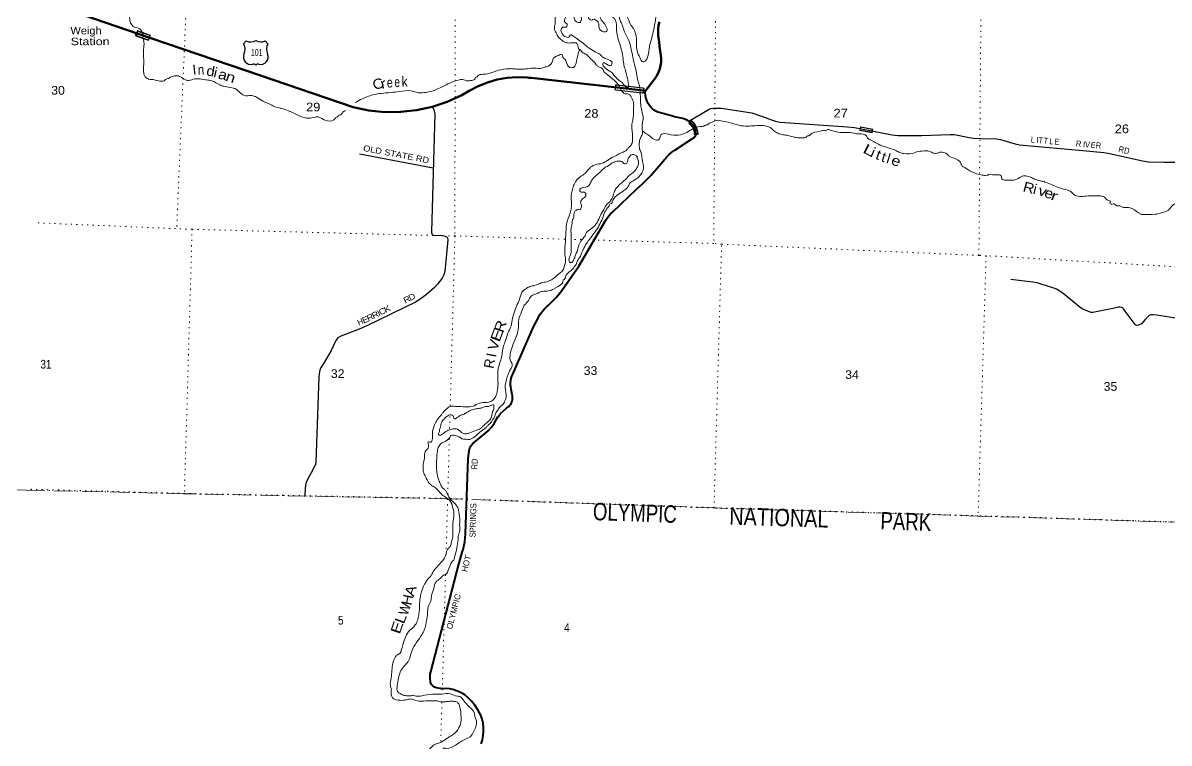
# Model space of a CAD drawing. Header units: feet. Extents: x -739708 to -488887, y 188754 to 379550.
# Drawn here: x -646882 to -623874, y 203505 to 217972 of the extents above; entities that cross this region are included whole.
import ezdxf
from ezdxf.enums import TextEntityAlignment as Align

# ---------------------------------------------------------------- set-up
doc = ezdxf.new("R2010")
doc.units = ezdxf.units.FT
doc.header["$LTSCALE"] = 73
doc.header["$PDMODE"] = 32
doc.header["$PDSIZE"] = 36.5
doc.linetypes.add('DOT_DASHED', pattern=[7.7, 5, -1.2, 0.3, -1.2])
doc.linetypes.add('DOTTED', pattern=[1.5, 0.3, -1.2])
for name, color, linetype, lineweight in [('16', 7, 'Continuous', 25), ('20', 7, 'Continuous', 70), ('26', 7, 'Continuous', 40), ('29', 7, 'Continuous', 25), ('31', 7, 'Continuous', 13), ('39', 7, 'Continuous', 13), ('44', 7, 'DOT_DASHED', 13), ('45', 7, 'Continuous', 25), ('57', 7, 'Continuous', 13), ('6', 7, 'DOTTED', 25), ('61', 7, 'Continuous', 13), ('7', 7, 'DOTTED', 13)]:
    doc.layers.add(name, color=color, linetype=linetype, lineweight=lineweight)
for name, color, linetype in [('27', 7, 'Continuous'), ('30', 7, 'Continuous'), ('41', 7, 'Continuous')]:
    doc.layers.add(name, color=color, linetype=linetype)

msp = doc.modelspace()

# ---------------------------------------------------------------- linework, layer by layer
at = {"layer": '16'}
for p, q in [((-642451.86, 217554.55), (-642400.55, 217613.31)), ((-642208.79, 217619.28), (-642209.07, 217619.08)), ((-642016.7, 217613.4), (-641965.31, 217554.55))]:
    msp.add_line(p, q, dxfattribs=at)
for centre, radius, start, end in [((-642644.84, 217443.92), 222.05, 332.97043, 29.75871), ((-642309.47, 217770.97), 182.07, 239.97227, 303.45418), ((-642107.69, 217770.47), 181.52, 236.33975, 300.08743), ((-642107.7, 217770.97), 182.07, 236.54582, 236.59441), ((-641772.34, 217443.92), 222.05, 150.24129, 207.02957), ((-642305.65, 217289.02), 151.42, 159.09177, 283.81923), ((-642111.53, 217289.02), 151.42, 256.18077, 20.90823)]:
    msp.add_arc(centre, radius, start, end, dxfattribs=at)
for centre, major_axis, start_param, end_param in [((-642250.31, 217090.2), (-19.56, 51.67), 4.95877769, 6.28318531), ((-642166.86, 217090.2), (19.56, 51.67), 0, 1.32637542)]:
    msp.add_ellipse(centre, major_axis=major_axis, ratio=0.929097, start_param=start_param, end_param=end_param, dxfattribs=at)
at = {"layer": '20', "lineweight": 13}
msp.add_line((-634419.77, 216609.01), (-634419.66, 216610.15), dxfattribs=at)
at = {"layer": '20'}
for points in [[(-634387.32, 216607.41), (-634417.46, 216610.84), (-636682.8, 216868.97), (-636724.06, 216870.85), (-636756.62, 216874.01), (-636959.2, 216881.27), (-637161.42, 216867.31), (-637361.08, 216832.29), (-637555.98, 216776.6), (-637744, 216700.84), (-637923.06, 216605.83), (-638073.06, 216517.38), (-638365.26, 216385.92), (-638669.6, 216285.73), (-638982.74, 216217.89), (-639301.26, 216183.16), (-639621.67, 216181.91), (-639940.45, 216214.16), (-640254.12, 216279.56), (-640255.22, 216279.85), (-642407.83, 217012.99), (-644332.85, 217673.53), (-645895.86, 218209.85), (-646528.14, 218427.85)], [(-634387.32, 216607.41), (-634225.28, 216812.6), (-634187.68, 216861.54), (-634151.41, 216919.93), (-634121.44, 216981.79), (-634098.11, 217046.45), (-634081.66, 217113.19), (-634072.28, 217181.28), (-634070.06, 217249.99), (-634075.04, 217318.54), (-634093.6, 217452.25), (-634115.42, 217637.71), (-634128.23, 217708.63), (-634133.55, 217780.49), (-634131.33, 217852.52), (-634121.59, 217923.92), (-634104.44, 217993.91)]]:
    msp.add_lwpolyline(points, dxfattribs=at)
at = {"layer": '26'}
for points in [[(-633489.96, 215980.3), (-633524.93, 216004.11), (-633562.21, 216024.14), (-633601.37, 216040.15), (-633637.01, 216050.78), (-633800.19, 216086.66), (-633865.67, 216103.73), (-634109.53, 216170.17), (-634134.49, 216176.97), (-634159.53, 216189.54), (-634174.32, 216196.96), (-634211.81, 216220.98), (-634246.59, 216248.78), (-634278.27, 216280.08), (-634306.5, 216314.51), (-634330.98, 216351.7), (-634351.43, 216391.25), (-634367.65, 216432.72), (-634379.43, 216475.65), (-634386.67, 216519.59), (-634389.27, 216564.04), (-634387.32, 216607.41)], [(-636061.15, 212598.09), (-635721.96, 213087.39), (-635172.76, 214020.23), (-635155.23, 214049.31), (-635121.84, 214095.47), (-635083.81, 214137.89), (-635041.55, 214176.1), (-634566.94, 214633.92), (-634435.15, 214746.3), (-634279.01, 214904.11), (-633957.41, 215279.67), (-633912.47, 215327.23), (-633856.57, 215375.78), (-633795.89, 215418.22), (-633438.53, 215648.16), (-633426.28, 215655.45), (-633414.86, 215663.97), (-633404.4, 215673.65), (-633395, 215684.36), (-633386.77, 215696), (-633370.8, 215716.84), (-633367.75, 215722.93), (-633364.7, 215731.06), (-633370.8, 215797.13), (-633378.92, 215825.59), (-633394.16, 215858.62), (-633426.15, 215915.02), (-633489.96, 215980.3)], [(-637681.54, 203488.65), (-637657.16, 203569.01), (-637641.31, 203651.47), (-637634.17, 203735.14), (-637635.81, 203819.1), (-637646.22, 203902.42), (-637665.28, 203984.2), (-637692.79, 204063.54), (-637714.25, 204111.73), (-637748.72, 204175.33), (-637807.88, 204264.75), (-637855.45, 204322.5), (-637876.1, 204347.56), (-637900.91, 204372.5), (-637934.37, 204406.14), (-638013.19, 204471.65), (-638046.43, 204493.58), (-638110.86, 204528.98), (-638178.63, 204557.46), (-638249.01, 204578.69), (-638321.23, 204592.45), (-638394.48, 204598.59), (-638442.98, 204597.56), (-638467.85, 204597.03), (-638492.98, 204598.44), (-638506.72, 204599.21), (-638545.02, 204605.42), (-638582.46, 204615.59), (-638618.63, 204629.63), (-638630.24, 204635.1), (-638630.96, 204635.52), (-638644.3, 204644.29), (-638656.65, 204654.41), (-638667.87, 204665.76), (-638677.84, 204678.23), (-638686.46, 204691.66), (-638688.57, 204695.86), (-638699.27, 204720.92), (-638703.61, 204745.86), (-638708.64, 204789.06), (-638709.2, 204838.39), (-638704.6, 204887.51), (-638694.89, 204935.88), (-638134.5, 207098.33), (-638055.77, 207360.28), (-638046.34, 207394.55), (-638014.19, 207549.72), (-637998.43, 207707.41), (-637942, 209224.09), (-637926.19, 209374.18), (-637925.09, 209380.28), (-637918, 209409.03), (-637907.94, 209436.89), (-637895.03, 209463.54), (-637879.4, 209488.7), (-637861.23, 209512.09), (-637840.71, 209533.45), (-637818.07, 209552.54), (-637590.17, 209736.89), (-637535.62, 209786.67), (-637475.66, 209852.93), (-637422.95, 209925.1), (-637345.79, 210057.15), (-637344.84, 210058.5), (-637294.08, 210123.17), (-637236.83, 210182.17), (-637173.73, 210234.86), (-637170.16, 210236.99), (-637148.91, 210251.44), (-637129.29, 210268.04), (-637111.51, 210286.6), (-637095.77, 210306.92), (-637082.23, 210328.77), (-637071.06, 210351.92), (-637062.37, 210376.11), (-637056.25, 210401.07), (-637052.77, 210426.54), (-637051.98, 210452.23), (-637053.88, 210477.86), (-637058.44, 210503.15), (-637093.4, 210692.15), (-637093.84, 210698.86), (-637094.09, 210744), (-637089.62, 210788.91), (-637080.49, 210833.1), (-637066.78, 210876.1), (-637048.65, 210917.43), (-636631.32, 211867.38), (-636533.74, 212055.45), (-636531.54, 212059.99), (-636498.17, 212120.08), (-636458.7, 212176.36), (-636413.57, 212228.2), (-636388.26, 212251.76), (-636363.12, 212275.16), (-636338.26, 212296.49), (-636312.55, 212318.55), (-636215.2, 212415.19), (-636190.16, 212440.05), (-636169.79, 212465), (-636061.15, 212598.09)]]:
    msp.add_lwpolyline(points, dxfattribs=at)
at = {"layer": '29'}
msp.add_line((-640128.6, 215341.06), (-638650.13, 215057.94), dxfattribs=at)
for points in [[(-638663.65, 216287.69), (-638634.92, 216226.22), (-638615.69, 216147), (-638680.77, 213774.7), (-638671.41, 213729.75), (-638660.18, 213714.77), (-638641.46, 213705.4), (-638463.66, 213701.66), (-638407.51, 213690.42), (-638381.31, 213675.44), (-638358.85, 213651.09), (-638354.01, 213616.54), (-638410.06, 212979.38), (-638431.84, 212913.19), (-638469.27, 212845.77), (-638557.73, 212721.27), (-638626.49, 212647.25), (-638784.09, 212517.46), (-638884.78, 212433.75), (-638999.14, 212359.39), (-639975.95, 211883.14), (-640129.57, 211816.88), (-640500, 211680.87), (-640559.55, 211646.91), (-640601.07, 211590.97), (-640695.2, 211388.45), (-640838.35, 211148.24), (-640911.76, 211032.87), (-640929.7, 210966.62), (-640940.65, 210862.81), (-640999.18, 209140.42), (-641010.96, 209107.59), (-641055.07, 209007.85), (-641169.26, 208798.85), (-641201.86, 208721.79), (-641216.3, 208623.97), (-641220.3, 208481.92)], [(-633515.93, 215999.27), (-633103.29, 216239.34), (-633062.97, 216255.25), (-633017.2, 216261.81), (-632889.92, 216261.81), (-632866.53, 216259.94), (-632816.35, 216252.24), (-632247.02, 216164.42), (-632207.37, 216154.81), (-631963.29, 216061.75), (-631872.69, 216031.45), (-631773.49, 215999.61), (-631721.09, 215984.63), (-631680.8, 215979.62), (-630327.64, 215885.04), (-630186.35, 215868.52), (-629429.64, 215723.31), (-629310.43, 215711.2), (-628840.33, 215710.54), (-628271.67, 215729.93), (-628181.99, 215727.84), (-627886.74, 215671.38), (-627800.02, 215655.01), (-627652.72, 215648.7), (-627339.97, 215643.8), (-627260.99, 215632.54), (-626965.74, 215543.04), (-626873.56, 215520.17), (-625529.7, 215400.04), (-625183.48, 215370.34), (-625097.67, 215357.71), (-624408.21, 215197.91), (-624296.32, 215179.31), (-623981.74, 215171.76), (-623048.95, 215177.24)], [(-624122.51, 212098.33), (-624199.99, 212110.68), (-624224.79, 212110.68), (-624240.52, 212107.46), (-624270.64, 212092.89), (-624301.06, 212069.48), (-624353.4, 212016.56), (-624426.93, 211929.95), (-624442.44, 211916.98), (-624467.17, 211903.73), (-624485.88, 211897.18), (-624520.04, 211895.3), (-624539.23, 211899.99), (-624553.73, 211910.29), (-624753.93, 212180.15), (-624785.82, 212226.8), (-624798.92, 212238.04), (-624826.99, 212256.77), (-624859.9, 212263.26), (-624892.5, 212260.51), (-624968.74, 212244.33), (-625402.06, 212157.5), (-625439.5, 212155.63), (-625460.49, 212160.21), (-625603.26, 212223.05), (-625656.3, 212257.89), (-625997.24, 212537.69), (-626046.6, 212571.37), (-626135.75, 212621.97), (-626184.41, 212642.57), (-626246.64, 212661.16), (-626420.24, 212719.36), (-626519.44, 212747.45), (-626608.79, 212763.58), (-627052.45, 212820.26)], [(-623172.02, 211946.89), (-624122.51, 212098.33)]]:
    msp.add_lwpolyline(points, dxfattribs=at)
at = {"layer": '31'}
for p, q in [((-630069.1, 215884.26), (-629823.44, 215837.9)), ((-629823.44, 215837.9), (-629837.34, 215764.2))]:
    msp.add_line(p, q, dxfattribs=at)
msp.add_lwpolyline([(-629837.34, 215764.2), (-630083.01, 215810.57), (-630069.1, 215884.26)], dxfattribs=at)
msp.add_lwpolyline([(-630073.65, 215816.95), (-630062.71, 215874.91), (-629832.78, 215831.51), (-629843.72, 215773.55)], close=True, dxfattribs=at)
at = {"layer": '39'}
msp.add_lwpolyline([(-634809.48, 216712.46), (-634764.84, 216672.13), (-634743.37, 216673.2), (-634728.34, 216678.57), (-634720.14, 216701.61)], dxfattribs=at)
for points in [[(-632510.79, 221723.83), (-632553.52, 221617.92), (-632602.24, 221425.43), (-632618.96, 221310.88), (-632623.09, 221218.21), (-632632.98, 221137.78), (-632633.68, 221018.82), (-632648.06, 220918.33), (-632678.66, 220814.15), (-632723.12, 220720.38), (-632739.65, 220702.6), (-632837.78, 220553.56), (-632868.59, 220528.04), (-632901.15, 220514.66), (-632923.31, 220515.15), (-632965.8, 220508.04), (-633002.8, 220476.61), (-633015.71, 220440.59), (-633030.14, 220426.81), (-633051.9, 220356.71), (-633058.63, 220237.91), (-633073.3, 219859.15), (-633070.56, 219713.9), (-633081.34, 219506.46), (-633086.2, 219470.27), (-633109.64, 219414.34), (-633217.84, 219265.53), (-633257.08, 219135.35), (-633261.75, 219107.22), (-633285.8, 219025.09), (-633367.26, 218899.87), (-633444.19, 218796.74), (-633540.57, 218724.3), (-633697.08, 218667.31), (-633778.3, 218640.89), (-633877.47, 218622.95), (-633908.2, 218601.46), (-633996.89, 218512.71), (-634046.3, 218467.44), (-634159.22, 218288.5), (-634178.44, 218240.53), (-634181.33, 218202.28), (-634181.93, 218176.08), (-634180.98, 218040.96), (-634201.68, 217928.51), (-634282.14, 217581.48), (-634306.18, 217499.35), (-634334.85, 217302.39), (-634368.78, 217228.54), (-634391.59, 217200.82), (-634448.17, 217194.03), (-634485.4, 217241.23), (-634500.65, 217279.89), (-634554.07, 217412.15), (-634563.08, 217547.44), (-634563.08, 217636.16), (-634582.67, 217749.52), (-634599.7, 217798.29), (-634601.53, 217806.4), (-634626.48, 217861.4), (-634690.95, 217951.56), (-634706.28, 217986.18), (-634815.69, 218315.28), (-634895.35, 218623.55), (-634916.55, 218666.37), (-634942.32, 218685.1), (-634961.6, 218635.12), (-634978.04, 218621.38), (-634987.25, 218571.16), (-634981.39, 218474.25), (-634971.37, 218383.29), (-634936.8, 218219.19), (-634931.03, 218206.96), (-634892.9, 218022.62), (-634873.76, 217977.84), (-634780.51, 217735.79), (-634703.55, 217574.78), (-634670.23, 217444.99), (-634604.86, 217128.98), (-634562.43, 216956.63), (-634537.48, 216812.92), (-634516.69, 216751.96), (-634490.62, 216562.82)], [(-646489.78, 219771.16), (-646428.81, 219700.59), (-646392.2, 219628.97), (-646291.38, 219458.8), (-646194.12, 219308.92), (-646129.63, 219222.48), (-646066.72, 219154.25), (-645943.83, 218979.49), (-645847.34, 218797.31), (-645814.42, 218739.93), (-645799.54, 218687.04), (-645773.35, 218601.54), (-645747.58, 218582.72), (-645707.61, 218567.59), (-645632.99, 218567.77), (-645560.74, 218553.86), (-645540.78, 218545.28), (-645459.11, 218502.85), (-645424.18, 218445.43), (-645386.56, 218416.22), (-645180.24, 218358.59), (-645130, 218351.28), (-645034.96, 218363.08), (-644972.82, 218347.4), (-644888.61, 218327.13), (-644853.1, 218293.93), (-644827.82, 218254.93), (-644798.55, 218213.79), (-644764.05, 218138.19), (-644743.17, 218083.13), (-644721.68, 217969.46), (-644694.37, 217930.41), (-644692.5, 217924.3), (-644546.88, 217858.07), (-644507.44, 217820.73), (-644469.52, 217655.29)], [(-635765.05, 218886.09), (-635768.25, 218883.03), (-635819.73, 218658.34), (-635851, 218612.68), (-635954.02, 218514.15), (-635989.33, 218468.57), (-636028.15, 218445.24), (-636094.13, 218380.18), (-636106.59, 218364.33), (-636174.53, 218212.6), (-636193.17, 218102.11), (-636200.55, 217955.08), (-636209.03, 217848.4), (-636167.04, 217744.63), (-636122.27, 217675.08), (-636066.92, 217627.47), (-636019.39, 217590.1), (-635953.36, 217568.47), (-635832.31, 217573.83), (-635766.11, 217560.24), (-635748.66, 217529.61), (-635731.05, 217464.24)], [(-635176.9, 218613.84), (-635196.86, 218622.42), (-635239.23, 218621.45), (-635254.06, 218591.51), (-635270.42, 218581.82), (-635302.38, 218509.88), (-635339.05, 218409.78), (-635349.65, 218302.98), (-635350, 218203.99), (-635311.41, 218130.3), (-635271.41, 218032.34), (-635230.39, 217976.78), (-635202.94, 217943.78), (-635157.03, 217839.6), (-635159.81, 217807.35), (-635168.07, 217799.47), (-635210.57, 217792.45), (-635272.52, 217816.21), (-635317.57, 217871.87), (-635319.72, 217950.71), (-635333.06, 217983.37), (-635400.28, 218039.58), (-635420.24, 218048.16), (-635465.06, 218029.06), (-635505.07, 218042.18), (-635526.47, 218075.03), (-635513.27, 218121.17), (-635518.31, 218163.72), (-635551.61, 218204.95), (-635593.83, 218210.04), (-635645.32, 218164.85), (-635651.45, 218160.97), (-635674.97, 218104.98), (-635677.04, 218018.17), (-635687.5, 218002.26), (-635692.06, 217980.15), (-635708.27, 217976.51), (-635754.34, 217989.77), (-635798, 218019.15), (-635811.68, 218037.67), (-635822.23, 218102.57), (-635853.36, 218149.81), (-635885.31, 218162.73), (-635913.63, 218159.39), (-635942.22, 218143.93), (-635971.21, 218112.33), (-636005.03, 218046.5), (-636014, 218008.34), (-636006.38, 217989.97), (-635959.07, 217944.35), (-635955.57, 217922.04), (-635972.6, 217884.08), (-636014.83, 217889.17), (-636047.22, 217883.91), (-636070, 217858.21), (-636083.02, 217820.16), (-636063.96, 217773.21), (-636025.06, 217713.66), (-635975.21, 217690.21), (-635924.97, 217682.9), (-635893.73, 217724.55), (-635867.39, 217729.96), (-635861.44, 217725.77), (-635807.8, 217692.12), (-635752.48, 217644.28), (-635633.44, 217562.53), (-635558.46, 217494.01), (-635512.77, 217464.59), (-635381.55, 217386.59), (-635327.77, 217358.99), (-635268.46, 217309.04), (-635226.97, 217273.66), (-635153.08, 217243.54), (-635121.07, 217232.65), (-635061.68, 217186.73), (-635055.82, 217178.5), (-635060.38, 217156.4), (-635062.73, 217142.31), (-635075.45, 217116.37), (-635111.73, 217117.27), (-635187.44, 217155.51), (-635233.4, 217172.81), (-635240.45, 217130.56), (-635221.07, 217097.75), (-635118.3, 217010.36), (-635044.84, 216962.07), (-635017.5, 216925.03), (-634885.47, 216796.5), (-634847.84, 216767.28), (-634809.06, 216711.82)], [(-634787.42, 217018.31), (-634817.26, 217120.06), (-634825.89, 217180.89), (-634846.42, 217334.93), (-634924.24, 217623.73), (-634965.73, 217828.8), (-634974.27, 217978.5), (-634987.31, 218023.27), (-635022.48, 218070.61), (-635066.04, 218104.01), (-635072, 218108.2), (-635089.41, 218138.94), (-635113.3, 218151.66), (-635134.75, 218182.49), (-635134.17, 218206.72), (-635103.08, 218242.31), (-635090.51, 218262.2), (-635083.35, 218308.49), (-635090.27, 218357.15), (-635105.62, 218389.85), (-635133.82, 218560.25), (-635172.87, 218613.75), (-635198.98, 218618.43)], [(-644469.52, 217655.29), (-644458.2, 217601.34), (-644451.29, 217552.68), (-644457, 217482.12), (-644459.97, 217272.09), (-644452.34, 217168.86), (-644462.21, 217092.34), (-644455.26, 216960.86), (-644436.44, 216903.82), (-644411.02, 216870.87), (-644365.24, 216845.5), (-644353.24, 216841.17), (-644296.87, 216837.75), (-644162.53, 216806.14), (-644102.17, 216800.61), (-644045.55, 216807.29), (-644020.7, 216834.96), (-643957.65, 216857.64), (-643928.91, 216879.15), (-643878.1, 216896.08), (-643841.53, 216907.29), (-643736.94, 216896.63), (-643621.64, 216827.1), (-643591.61, 216818.29), (-643559.36, 216817.49), (-643429.63, 216846.6), (-643220.33, 216829.29), (-643200.23, 216826.78), (-643089.73, 216809.9), (-642930.43, 216725.15), (-642850.4, 216698.93), (-642721.91, 216675.55), (-642597.83, 216636.11), (-642489.25, 216538.47), (-642449.43, 216517.29), (-642292.29, 216511.38), (-642192.2, 216480.62), (-642067.12, 216398.74), (-641899.43, 216327.92), (-641831.78, 216289.88), (-641715.62, 216256.7), (-641693.54, 216252.12), (-641549.46, 216206.13), (-641340.12, 216105.99), (-641234.13, 216069.03), (-641149.74, 216056.83), (-641016.11, 216079.79), (-640937.47, 216079.86), (-640820.02, 216016.34), (-640642.4, 216024.06), (-640628.05, 216033.81), (-640588.71, 216077.28), (-640570.42, 216082.89), (-640555.84, 216102.73), (-640508.92, 216125.81), (-640471.93, 216155.2), (-640469.76, 216161.2), (-640409.59, 216211.42)], [(-639688.11, 216555.98), (-639318.18, 216595.3), (-639096.08, 216607.98), (-638939.72, 216569.77), (-638830.81, 216571.1), (-638648.48, 216606.99), (-638542.58, 216650.83), (-638232.67, 216794.66), (-638104.76, 216831.9), (-638088.54, 216835.53), (-637976.22, 216810.52), (-637925.84, 216809.28), (-637852.96, 216821.61), (-637816.34, 216834.85), (-637803.87, 216850.7), (-637799.27, 216874.83), (-637770.81, 216884.23), (-637760.35, 216900.12), (-637642.47, 216939.63), (-637472.28, 216973.79), (-637338.12, 217018.95), (-637125.67, 217050.05), (-637053.02, 217052.28), (-636938.35, 217041.36), (-636645.47, 217062.38), (-636617.21, 217063.7), (-636461.95, 217063.89), (-636396.83, 217088.54), (-636352.31, 217095.52), (-636327.74, 217111.07), (-636297.09, 217128.49), (-636229.38, 217262.16), (-636190.32, 217293.52), (-636131.26, 217318.31), (-636056.4, 217328.58), (-636048.97, 217302.14), (-636000.17, 217234.26), (-635974.93, 217193.22), (-635950.47, 217119.89), (-635924.95, 217090.97), (-635901.05, 217078.26), (-635895.06, 217076.09), (-635854.8, 217073.08), (-635832.49, 217078.58), (-635801.68, 217102.06), (-635778.07, 217162.08), (-635744, 217322.85), (-635728.5, 217381.05), (-635696.98, 217433.68)], [(-635730.81, 217463.56), (-635724.07, 217451.15), (-635714.01, 217438.76), (-635701.51, 217433.86), (-635695.7, 217433.9), (-635689.84, 217428.13), (-635682.32, 217421.54), (-635674.77, 217411.63), (-635674.68, 217399.99), (-635664.63, 217389.26)], [(-635663.84, 217389.26), (-635657.28, 217382.39), (-635583.56, 217344.44), (-635479.08, 217241.29), (-635392.19, 217162.72), (-635368.84, 217125.9), (-635345.16, 217103.2), (-635249.61, 217050.65), (-635209.01, 216975.14), (-635169.36, 216946.02), (-635052.57, 216852.67), (-634973.54, 216782.35), (-634952.02, 216753.64), (-634925.02, 216727.44)], [(-634720.14, 216701.61), (-634748.76, 216863.82), (-634787.42, 217018.31)], [(-640207.8, 216374.65), (-640067.74, 216448.21), (-639823.7, 216535.09), (-639688.11, 216555.98)], [(-634925.02, 216727.44), (-634767.34, 216543.84), (-634727.08, 216540.92), (-634701.27, 216524.21), (-634664.18, 216470.95), (-634628.1, 216373.37), (-634621.38, 216314.74), (-634624.82, 216252.31), (-634640.26, 216016.74), (-634660.73, 215914.37), (-634658.03, 215855.84), (-634645.22, 215621.66), (-634654.75, 215557.35), (-634673.8, 215517.44), (-634748.16, 215438.46), (-634756.49, 215426.55), (-634811.8, 215387.46), (-634897.29, 215351.06), (-634978.97, 215304.49), (-635109.5, 215236.84), (-635226.07, 215162.83), (-635351.76, 215131.36), (-635437, 215105.05), (-635531.51, 215026.51), (-635589.57, 214955.22), (-635628.57, 214923.83), (-635679.68, 214892.71), (-635768.23, 214810), (-635805.87, 214750.35), (-635846.34, 214654.48), (-635866.9, 214548.08), (-635875.74, 214514), (-635877.34, 214443.46), (-635867.46, 214346.45), (-635875.48, 214259.93), (-635882.85, 214201.63), (-635952.04, 213995.49), (-635977.59, 213846.86), (-635984.78, 213707.9), (-636002.7, 213452.23), (-636001.79, 213315.1), (-635988.56, 213187.78), (-635993.14, 213163.69), (-636055.59, 212987.65), (-636123.36, 212932.71), (-636137.73, 212920.94), (-636193.27, 212871.77), (-636362.82, 212772.72), (-636476.26, 212747.04), (-636573.93, 212706.88), (-636632.71, 212692.07), (-636728.03, 212665.97), (-636773, 212638.74), (-636865.48, 212560.16), (-636893.41, 212484.17), (-637000.37, 212212.35), (-637052.66, 212040.11), (-637082.42, 211883.52), (-637127.02, 211783.69), (-637215.26, 211537.67), (-637223.86, 211513.67), (-637278.26, 211248.74), (-637335.08, 211054.43), (-637349.19, 210966.03), (-637345.49, 210685.69), (-637371.22, 210528.99), (-637399.01, 210459.05), (-637448.83, 210395.64), (-637491.77, 210368.38), (-637530.37, 210355.12), (-637679.89, 210338.3), (-637812.08, 210286.82), (-637826.36, 210279.08), (-638004.17, 210258.86), (-638163.23, 210266.45), (-638185.38, 210266.94), (-638273.93, 210272.95), (-638320.58, 210259.87), (-638384.13, 210212.91), (-638448.09, 210147.8), (-638479.45, 210098.09)], [(-634490.62, 216562.82), (-634489.28, 216539.63), (-634480.18, 216319.65), (-634460.54, 216208.31), (-634434.41, 216028.27), (-634443.43, 215986.13), (-634447.91, 215966.07), (-634453.88, 215881.52), (-634446.05, 215782.54), (-634453.47, 215722.21), (-634493.58, 215642.46), (-634508.69, 215509.72), (-634502.24, 215439), (-634471.71, 215363.71), (-634459.4, 215284.8), (-634423.61, 215086.4)], [(-634440.85, 215811.34), (-634400.13, 215763.36), (-634350.36, 215736.03), (-634267.22, 215669.65), (-634217.64, 215634.26), (-634165.63, 215616.97), (-634116.96, 215629.99), (-634085.13, 215699.85), (-634070.34, 215729.77), (-634051.98, 215739.44), (-633872.91, 215725.35), (-633683.46, 215725.14), (-633435, 215844.07)], [(-633435, 215844.07), (-633288.64, 215891.72), (-633211.86, 215900.09), (-633185.31, 215915.62), (-633140.7, 215926.72), (-633120.19, 215942.39), (-633077.34, 215965.63), (-632961.36, 216013.44), (-632838.71, 216000.61), (-632692.28, 215969.1), (-632556.17, 215927.75), (-632377.47, 215897.54), (-632222.12, 215904.14), (-632060.72, 215910.6), (-631906.21, 215880.92), (-631862.38, 215857.77), (-631807.13, 215806.12), (-631723.62, 215755.86), (-631619.56, 215723.28), (-631543.19, 215713.51), (-631416.91, 215682.45), (-631384.81, 215675.68), (-631304.46, 215663.8), (-631235.88, 215666.29), (-631150.81, 215684.55), (-631144.53, 215694.49), (-631089.73, 215711.41), (-631081.44, 215721.3), (-630872.06, 215799.28), (-630805.22, 215813.92), (-630766.93, 215813.06), (-630736.39, 215826.49), (-630676.1, 215819.08), (-630473.64, 215770.19), (-630199.84, 215755.99), (-630193.85, 215753.84), (-630099.34, 215743.66), (-629951.19, 215700.01), (-629933.79, 215667.35), (-629874.28, 215625.7), (-629671.14, 215518.31), (-629463.14, 215447.11), (-629357.25, 215406.42), (-629281.57, 215366.42), (-629233.5, 215353.25), (-629197.37, 215346.38), (-628981.31, 215363.72), (-628956.85, 215375.27), (-628795.05, 215399.87), (-628716.44, 215400.12), (-628682.42, 215389.28), (-628640.49, 215372.2), (-628564.39, 215350.34), (-628499.56, 215365.01), (-628400.66, 215370.86), (-628368.79, 215354.01), (-628344.62, 215353.47), (-628323.06, 215326.78), (-628215.66, 215263.88), (-628047.22, 215137.11), (-628043.61, 215118.88), (-628010.23, 215079.82), (-627962.3, 215060.6), (-627948.43, 215050.2), (-627626.99, 214915.96), (-627576.81, 214906.77), (-627510.15, 214913.34), (-627499.8, 214925.2), (-627455.43, 214926.23), (-627238.88, 214877.01), (-627237.41, 214852.78), (-627219.84, 214828.19), (-627179.86, 214813.18), (-627123.5, 214809.9), (-627052.95, 214810.33), (-626933.54, 214831.84), (-626823.29, 214893.9), (-626770.72, 214900.78), (-626752.63, 214898.36), (-626652.46, 214871.92), (-626574.73, 214833.87), (-626454.58, 214798.91), (-626384.26, 214789.28), (-626378.22, 214789.14), (-626384.44, 214781.22)], [(-634539.98, 215286.6), (-634593.69, 215318.05), (-634651.92, 215327.42), (-634694.92, 215298.14), (-634697.16, 215288.11), (-634721.75, 215270.51), (-634734.43, 215244.58), (-634750.23, 215170.33), (-634772.94, 215146.65), (-634793.22, 215141.05), (-634821.24, 215149.74), (-634860.66, 215188.93), (-634898.8, 215195.83), (-634959.37, 215191.14), (-635006.03, 215178.07), (-635012.12, 215176.19), (-635157.3, 215084.67), (-635185.83, 215071.19), (-635265.91, 215006.45), (-635366.83, 214911.93), (-635463.81, 214813.28), (-635501.9, 214733.47), (-635528.96, 214695.78), (-635654.73, 214660.28), (-635689.44, 214640.88), (-635699.79, 214629.02), (-635702.63, 214592.79), (-635672.91, 214569.95), (-635634.55, 214573.12), (-635594.57, 214558.12), (-635578.96, 214535.58), (-635579.28, 214521.47), (-635579.47, 214513.41), (-635608.72, 214467.7), (-635672.46, 214412.67), (-635687.52, 214370.66), (-635667.38, 214281.49), (-635684.46, 214239.54), (-635711.24, 214213.92), (-635739.13, 214228.66), (-635769.71, 214213.21), (-635794.34, 214193.6), (-635817.57, 214147.74), (-635824.71, 214099.51), (-635825.58, 214061.22), (-635848.79, 214015.37), (-635856.22, 213955.05), (-635858.46, 213945.01), (-635879.07, 213836.59), (-635880.12, 213790.24), (-635873.9, 213709.45), (-635877.79, 213626.87), (-635875.97, 213441.33), (-635877.34, 213380.87), (-635895.25, 213302.64), (-635918.01, 213188.21), (-635894.43, 213161.47), (-635880.46, 213155.12), (-635826.8, 213210.37), (-635805.47, 213262.32), (-635801.16, 213274.32), (-635747.63, 213412.24), (-635721.3, 213506.42), (-635693.83, 213562.27), (-635656.15, 213623.93), (-635631.37, 213649.59), (-635631.14, 213659.66), (-635608.57, 213677.3), (-635589.48, 213719.22), (-635443.19, 213859.1), (-635379.18, 213926.22), (-635339.25, 213997.92), (-635277.9, 214125.58), (-635206.48, 214253.03), (-635152.12, 214338.52), (-635084.08, 214405.55), (-635081.84, 214415.58), (-635073.59, 214423.46), (-635042.09, 214479.21), (-635020.39, 214547.28), (-634984.17, 214633.18), (-634936.42, 214694.61), (-634788.25, 214828.41), (-634679, 214934.84), (-634642.14, 214960.24), (-634588.53, 215013.47), (-634546.72, 215079.07), (-634529.82, 215112.97), (-634522.54, 215167.25), (-634535.31, 215226.01), (-634539.06, 215238.19), (-634564.11, 215289.16)], [(-634423.61, 215086.4), (-634448.38, 214972.03), (-634471.41, 214934.23), (-634525.16, 214874.95), (-634621.5, 214804.52), (-634691.05, 214759.69), (-634747.6, 214666.19), (-634782.71, 214628.67), (-634854.37, 214579.86), (-634872.78, 214568.18), (-634915.87, 214534.86), (-635052.5, 214376.61), (-635065.4, 214340.61), (-635101.99, 214327.32), (-635112.75, 214297.31), (-635145.9, 214257.72), (-635210.92, 214146.27), (-635264.35, 214012.37), (-635329.97, 213874.71), (-635421.73, 213739.65), (-635567.33, 213541.29), (-635636.7, 213415.81), (-635645.17, 213397.86), (-635710.92, 213254.15), (-635746.49, 213196.48), (-635776.44, 213120.53), (-635805.43, 213086.9), (-635840.91, 213033.25), (-635983.21, 212891.27), (-635992.14, 212853.16), (-636019.16, 212817.47), (-636035.64, 212801.7), (-636049.73, 212742.8)], [(-626384.44, 214781.22), (-626126.74, 214680.67), (-625902.62, 214609.09), (-625890.59, 214606.81), (-625783.68, 214521.73), (-625540.48, 214492.09), (-625364.95, 214500.23), (-625208.04, 214486.64), (-625158.27, 214459.3), (-625103.02, 214407.65), (-625049.14, 214384.26), (-625066.08, 214348.36), (-625036.28, 214329.54), (-625020.16, 214329.17), (-624973.69, 214334.18), (-624944.07, 214307.3), (-624861.71, 214295.37), (-624809.92, 214267.99), (-624717.31, 214263.89), (-624613.01, 214241.39), (-624444.21, 214130.74), (-624416.19, 214122.05), (-624383.92, 214123.34), (-624156.04, 214128.29), (-624101.42, 214137.15), (-623912.6, 214197.43), (-623888.06, 214213.01), (-623805.32, 214305.92), (-623758.33, 214333.09), (-623752.24, 214334.97), (-623657.56, 214332.85), (-623443.56, 214348.2), (-623274.39, 214342.38), (-623128.98, 214266.52), (-622996.67, 214235.33), (-622856.16, 214247.92)], [(-636319.45, 212589.98), (-636228.17, 212624.27), (-636051.58, 212743.24)], [(-636317.5, 212593.06), (-636363.05, 212585.22), (-636381.22, 212583.61), (-636427.64, 212580.62), (-636512.76, 212560.34), (-636571.91, 212529.4), (-636653.18, 212500.97), (-636700.62, 212453.64), (-636721.54, 212419.83), (-636734.18, 212395.92), (-636816.95, 212300.99), (-636874.42, 212167.19), (-636930.33, 212013.18), (-636935.92, 211856.04), (-636967.7, 211699.48), (-637101.63, 211305.27), (-637104.1, 211285.16), (-637109.23, 211236.89), (-637059.74, 211108.76), (-637059.37, 211105.52)], [(-637059.84, 211115.01), (-637057.83, 211096.35), (-637085.35, 211027.03), (-637135.08, 210931.4), (-637167.99, 210834.03), (-637193.3, 210718.02), (-637204.07, 210660.05), (-637198.12, 210611.52), (-637184.29, 210508.88), (-637183.84, 210447.24), (-637196.6, 210404.19), (-637244.49, 210310.44), (-637268.6, 210287.84), (-637333.49, 210220.13), (-637357.49, 210182.59), (-637363.05, 210176.95), (-637401.67, 210092.6), (-637425.56, 210040.13), (-637462.55, 209987.55), (-637477.29, 209961.3), (-637538.46, 209895.47), (-637579.22, 209850.34), (-637629.37, 209810.75), (-637735.21, 209725.92), (-637846.63, 209635.44), (-637895.02, 209610.8), (-637939.79, 209603)], [(-637426.8, 210300.39), (-637453.04, 210298.96), (-637522.22, 210270.26), (-637570.66, 210267.31), (-637684.25, 210235.58), (-637779.33, 210219.55), (-637860.37, 210201.2), (-637974.51, 210145.28), (-638045.98, 210104.54), (-638104.91, 210083.68), (-638139.75, 210058.25), (-638184.7, 210031.02), (-638201.18, 210015.26), (-638221.24, 210019.74), (-638234.93, 210038.2), (-638236.44, 210060.41), (-638255.99, 210087.06), (-638265.92, 210093.33), (-638296, 210100.05), (-638330.48, 210090.73), (-638410.41, 210032.04), (-638472.59, 209956.81), (-638493.88, 209906.87), (-638494.61, 209874.63), (-638522.96, 209780.51), (-638525.66, 209750.32), (-638542.45, 209720.45), (-638526.98, 209691.88), (-638494.7, 209693.18), (-638460.1, 209708.53), (-638392.29, 209765.49), (-638343.4, 209788.59), (-638333.23, 209792.39), (-638248.03, 209816.7), (-638157.47, 209810.65), (-638048.5, 209727.56), (-638016.46, 209718.78), (-637974.11, 209719.85), (-637913.27, 209736.63), (-637775, 209790), (-637697.62, 209824.56), (-637654.41, 209863.91), (-637535.05, 209972.14), (-637504.15, 210001.69), (-637465.27, 210115.75), (-637462.93, 210129.81), (-637428.73, 210215.75), (-637431.11, 210288.39)], [(-638479.45, 210098.09), (-638568.41, 209997.26), (-638619.05, 209897.57), (-638649.09, 209817.59), (-638663.64, 209620.33), (-638676.88, 209570.22), (-638695.47, 209550.48), (-638733.69, 209553.34), (-638739.69, 209555.5), (-638739.97, 209454.69), (-638796.19, 209375.3), (-638818.08, 209299.17), (-638818.31, 209289.1), (-638850.08, 209043.83), (-638840.1, 208950.86), (-638805.77, 208865.41), (-638720.34, 208722.37), (-638678.96, 208681.11), (-638601.4, 208635.03), (-638563.91, 208599.91), (-638451.74, 208480.46), (-638406.1, 208449.2), (-638378.35, 208428.42), (-638272.18, 208311.13), (-638266.65, 208288.82), (-638235.38, 208157.07), (-638238.45, 208022.05), (-638250.68, 207927.56), (-638261.86, 207613.29), (-638279.57, 207543.11), (-638288.63, 207498.96), (-638322.34, 207435.2), (-638336.71, 207423.43), (-638400.81, 207263.56), (-638428.19, 207211.75), (-638550.38, 207067.3), (-638639.57, 206956.39), (-638706.55, 206847), (-638768.49, 206781.84), (-638778.93, 206765.94), (-638820.87, 206694.3), (-638882.76, 206542.46), (-638898.24, 206482.31), (-638915.28, 206353.66), (-638928.38, 206132.17), (-638944.81, 206029.72), (-638979.47, 205923.64), (-639037.84, 205838.24), (-639142.72, 205745.83), (-639210.31, 205610.24), (-639270.87, 205428.12), (-639346.74, 205282.63), (-639369.03, 205277.08), (-639408.36, 205231.59), (-639448.97, 205129.67), (-639453.36, 205113.64), (-639490.44, 204812.04), (-639505.79, 204669.24), (-639485.73, 204576.05), (-639493.34, 204507.67), (-639484.36, 204459.08), (-639453.37, 204403.96), (-639389.51, 204376.32), (-639240.62, 204364.93), (-639161.7, 204379.29), (-639074.81, 204389.45), (-639012.86, 204365.89), (-638837.89, 204349.88), (-638624.14, 204355.18), (-638549.7, 204349.49), (-638537.71, 204345.19), (-638449.3, 204333.13), (-638362.46, 204341.27), (-638269.66, 204345.25), (-638199.29, 204337.63), (-638161.29, 204324.68), (-638128.1, 204277.57), (-638109.06, 204228.76), (-638091.76, 204103.37), (-638084.9, 203962.08), (-638128.52, 203815.88), (-638178.7, 203736.36), (-638359.04, 203605.31), (-638485.86, 203523.47), (-638556.99, 203496.83), (-638569.18, 203493.07), (-638624.11, 203470.1), (-638665.13, 203438.76), (-638710.59, 203389.38), (-638776.24, 203338.43), (-638828.76, 203244.84), (-638845.92, 203198.85), (-638870.73, 203171.18), (-638873.4, 203143.01), (-638892.53, 203099.08), (-638938.27, 203037.61), (-638947.29, 202995.47)], [(-637944.8, 209603.71), (-637948.52, 209604.35), (-638069.15, 209617.13), (-638104.91, 209640.11), (-638112.84, 209646.33), (-638202.66, 209684.64), (-638283.24, 209686.43), (-638293.35, 209684.65), (-638301.73, 209670.71), (-638372.2, 209585.59), (-638507.07, 209503.93), (-638553.4, 209416.25), (-638562.56, 209368.06), (-638577.91, 209047.83), (-638574.06, 208950.96), (-638533.46, 208786.74), (-638493.35, 208689.06), (-638436.63, 208613.19), (-638418.68, 208604.73)], [(-638418.68, 208604.73), (-638414.8, 208598.6), (-638379.63, 208549.42), (-638348.82, 208486.23), (-638308.08, 208416.77), (-638239.17, 208344.67), (-638209.56, 208317.79), (-638162.72, 208250.2), (-638141.62, 208203.36), (-638130.72, 208150.7), (-638112.51, 207976.9), (-638116.62, 207884.25), (-638117.82, 207743.14), (-638139.39, 207681.12), (-638143.46, 207590.48), (-638169.29, 207429.76), (-638169.43, 207423.71), (-638219.97, 207239.36), (-638235.4, 207181.24), (-638251.83, 207167.48), (-638299.91, 207091.95), (-638349.31, 206957.96), (-638376.55, 206912.19), (-638456.31, 206861.56), (-638503.78, 206812.21), (-638589.94, 206745.6), (-638633.31, 206611.48), (-638683.16, 206457.34), (-638704.18, 206330.8), (-638722.99, 206300.97), (-638755.91, 206182.76), (-638774.23, 205997.67), (-638776.48, 205987.64), (-638825.64, 205775.03), (-638874.13, 205681.36), (-638974.16, 205536.41), (-639077.13, 205351.21), (-639122.96, 205196.99), (-639187.78, 205093.6), (-639258.06, 205016.54), (-639319.08, 204902.98), (-639352.28, 204772.67), (-639372.02, 204613.84), (-639369.31, 204555.31), (-639349.81, 204526.65), (-639324.04, 204507.93), (-639270.33, 204476.49), (-639202.21, 204458.83), (-639127.77, 204453.13), (-639047.06, 204457.38), (-638930.46, 204444.7), (-638877.81, 204455.62), (-638655.45, 204484.92), (-638463.86, 204490.72), (-638304.59, 204493.21), (-638160.52, 204447.65), (-638128.38, 204442.9), (-638076.69, 204411.5), (-638045.34, 204372.5), (-637964.94, 204273.93), (-637911.7, 204222.32), (-637893.85, 204209.83), (-637848.57, 204162.45), (-637829.16, 204129.75), (-637818, 204089.19), (-637803.39, 204022.32), (-637776.79, 203951.17), (-637773.78, 203906.75), (-637857.24, 203692.88), (-637878.11, 203661.09), (-637907, 203631.5), (-638064.03, 203550.33), (-638156.05, 203491.9), (-638201.01, 203464.68), (-638383.91, 203398.21), (-638444.51, 203391.5), (-638448.68, 203385.54), (-638491.17, 203378.42), (-638558.55, 203339.61), (-638657.53, 203241.01), (-638690.18, 203223.6), (-638757.11, 203204.93), (-638758.35, 203150.53), (-638777.02, 203126.74), (-638811.68, 203109.38), (-638825.6, 203117.76), (-638843.82, 203025.42), (-638832.65, 202896.14), (-638842.82, 202714.91), (-638816.31, 202373.6), (-638819.53, 202143.83), (-638822.73, 202091.48), (-638841.91, 201956.84), (-638932.47, 201608.06), (-639026.97, 201263.4), (-639047.53, 201245.72), (-639108.97, 201202.74)]]:
    msp.add_spline(points, degree=3, dxfattribs=at)
at = {"layer": '44'}
for points in [[(-674925.23, 222513.98), (-675022.56, 220112.11), (-675741.68, 209303.89), (-646812.45, 208588.14)], [(-616682.85, 207909.38), (-616691.97, 207752.36), (-622394.43, 207899.18), (-627706.65, 208065.93), (-633010.95, 208227.75), (-638368.95, 208413.73), (-643639.02, 208513.53), (-646812.45, 208588.14)]]:
    msp.add_lwpolyline(points, dxfattribs=at)
at = {"layer": '57'}
for p, q in [((-644618.27, 217708.5), (-644580.45, 217817.64)), ((-644618.27, 217708.5), (-644358.43, 217618.46)), ((-644580.45, 217817.64), (-644320.61, 217727.59)), ((-644574.25, 217802.27), (-644577.42, 217801.5)), ((-644320.61, 217727.59), (-644358.43, 217618.46))]:
    msp.add_line(p, q, dxfattribs=at)
for points in [[(-644574.25, 217802.27), (-644332.3, 217718.6), (-644361.69, 217634.92), (-644606.43, 217715.9), (-644577.42, 217801.5)], [(-634998.85, 216624.51), (-634995.78, 216649.53), (-634988.99, 216704.9), (-634985.84, 216730.56)], [(-634424.73, 216556.97), (-634450.88, 216560.04), (-634974.03, 216621.59), (-634998.85, 216624.51)], [(-634989.93, 216631.52), (-634987.84, 216648.56), (-634981.05, 216703.93), (-634978.87, 216721.68)], [(-634431.92, 216565.87), (-634449.95, 216567.99), (-634973.1, 216629.54), (-634989.93, 216631.52)], [(-634414.59, 216663.35), (-634439.7, 216666.31), (-634960.92, 216727.63), (-634985.84, 216730.56)], [(-634978.87, 216721.68), (-634440.64, 216658.36), (-634423.29, 216656.32)], [(-634427.73, 216609.77), (-634430.3, 216582.86), (-634431.92, 216565.87)], [(-634423.29, 216656.32), (-634425.04, 216637.91), (-634427.62, 216610.91)], [(-634419.77, 216609.01), (-634422.34, 216582.1), (-634424.73, 216556.97)], [(-634414.59, 216663.35), (-634417.08, 216637.15), (-634419.66, 216610.15)]]:
    msp.add_lwpolyline(points, dxfattribs=at)
msp.add_point((-644609.26, 217734.49), dxfattribs=at)
at = {"layer": '6'}
msp.add_line((-637950.73, 208399.38), (-638289.67, 208411.16), dxfattribs=at)
for points in [[(-615947.28, 234033.18), (-616065.3, 229329.27), (-616195.73, 223958.94), (-616299.88, 218555.11), (-616497.46, 213201.32), (-616682.85, 207909.38), (-616691.97, 207752.36), (-622394.43, 207899.18), (-627706.65, 208065.93), (-633010.95, 208227.75), (-637697.01, 208390.57)], [(-638368.95, 208413.73), (-643639.02, 208513.53), (-646812.09, 208600.58)]]:
    msp.add_lwpolyline(points, dxfattribs=at)
at = {"layer": '61'}
for p, q in [((-633511.74, 215952.1), (-633489.39, 215979.04)), ((-633404.52, 215730.52), (-633369.53, 215731.27)), ((-633369.53, 215731.27), (-633329.54, 215732.12))]:
    msp.add_line(p, q, dxfattribs=at)
for points in [[(-633404.53, 215730.67), (-633404.8, 215739.2), (-633407.81, 215769.69), (-633414, 215799.69), (-633423.29, 215828.88), (-633435.58, 215856.94), (-633450.73, 215883.56), (-633468.59, 215908.45), (-633488.94, 215931.34), (-633511.58, 215951.98)], [(-633396.71, 215738.69), (-633399.89, 215770.89), (-633406.25, 215801.72), (-633415.79, 215831.71), (-633428.42, 215860.53), (-633443.99, 215887.88), (-633462.33, 215913.45), (-633483.24, 215936.97), (-633500.69, 215952.88), (-633463.05, 215998.25)], [(-633329.53, 215731.96), (-633329.87, 215742.67), (-633333.66, 215780.97), (-633341.44, 215818.66), (-633353.1, 215855.33), (-633368.54, 215890.58), (-633387.58, 215924.03), (-633410.01, 215955.3), (-633435.59, 215984.05), (-633463.86, 216009.82), (-633489.39, 215979.04)], [(-633463.05, 215998.25), (-633441.29, 215978.42), (-633416.27, 215950.3), (-633394.33, 215919.71), (-633375.7, 215886.99), (-633360.6, 215852.51), (-633349.19, 215816.63), (-633341.58, 215779.76), (-633337.64, 215739.94), (-633396.71, 215738.69)]]:
    msp.add_lwpolyline(points, dxfattribs=at)
at = {"layer": '7'}
for p, q in [((-643485.47, 213831.98), (-643640.39, 208515.55)), ((-635675.91, 213618), (-635865.82, 213623.48)), ((-633009.41, 208227.55), (-632856.23, 213535.94)), ((-627546.75, 213294.96), (-627706.2, 208075.42)), ((-638310.39, 210066.46), (-638317.98, 209792.56)), ((-638322.77, 209619.65), (-638353.09, 208525.07)), ((-638353.09, 208525.07), (-638353.81, 208499.64)), ((-638356.31, 208410.79), (-638387.78, 207294.93)), ((-638399.23, 206889.24), (-638466.9, 204490.06)), ((-638471.47, 204328.04), (-638494.25, 203520.45))]:
    msp.add_line(p, q, dxfattribs=at)
for points in [[(-643435.04, 229553.9), (-643473.71, 224407.8), (-643568.16, 219157.96), (-643795.67, 213839.91)], [(-638162.73, 224205.48), (-638205.75, 219019.08), (-638209.98, 213691), (-638304.79, 210268.58)], [(-627691.7, 213302.24), (-627647, 218616.31), (-627488.9, 220779.86)], [(-632920.45, 220456.41), (-632972.81, 218769.95), (-633015.3, 213542.53)], [(-636005.11, 213627.5), (-638208.3, 213691.07), (-643492, 213825.18), (-646657.29, 213958.28)], [(-622312.75, 212990.06), (-627546.51, 213294.6), (-627693.27, 213300.65), (-632857.08, 213527.38), (-633014.92, 213541.22), (-635502.88, 213613.01)]]:
    msp.add_lwpolyline(points, dxfattribs=at)

# ---------------------------------------------------------------- texts
at = {"layer": '16', "width": 0.6}
msp.add_text('101', height=140, dxfattribs=at).set_placement((-642188.99, 217307.51), align=Align.CENTER)
at = {"layer": '27'}
for s, rotation, width, p in [('RD', 87.869, 0.85, (-637760.14, 209001.73)), ('SPRINGS', 88.369, 0.95, (-637797.65, 207635.87))]:
    msp.add_text(s, height=120, rotation=rotation, dxfattribs=dict(at, width=width)).set_placement(p)
for s, p in [('HOT', (-637966.29, 206934.21)), ('OLYMPIC', (-638268.76, 205782.62))]:
    msp.add_text(s, height=120, rotation=75.472, dxfattribs=at).set_placement(p)
at = {"layer": '30'}
for s, rotation, width, p in [('L', 354.892, 0.85, (-626613.11, 215568.17)), ('T', 354.892, 0.9, (-626453.51, 215552.53)), ('T', 354.892, 0.9, (-626352.65, 215543.88)), ('L', 354.892, 0.85, (-626240.14, 215533.82)), ('E', 354.892, 0.8, (-626129.02, 215523.89)), ('R', 354.892, 0.75, (-625695.42, 215485.13)), ('V', 354.892, 0.85, (-625516.61, 215469.29)), ('E', 355.097, 0.8, (-625401.72, 215459.37)), ('R', 355.097, 0.75, (-625294.79, 215450.04)), ('R', 346.951, 0.9, (-624846.93, 215371.45)), ('D', 346.951, 0.9, (-624735.49, 215345.62)), ('R', 25.992, 1.15, (-639150.01, 212363.71)), ('D', 25.992, 1.15, (-639047.19, 212413.84)), ('R', 25.992, 1.15, (-639783.09, 212055.05)), ('C', 25.992, 1.15, (-639643.71, 212123.01)), ('K', 25.992, 1.2, (-639543.86, 212171.69)), ('E', 23.332, 1.2, (-639983.71, 211956.03)), ('R', 25.992, 1.15, (-639885.91, 212004.92))]:
    msp.add_text(s, height=120, rotation=rotation, dxfattribs=dict(at, width=width)).set_placement(p, align=Align.CENTER)
for s, rotation, p in [('I', 354.892, (-626520.16, 215560.03)), ('I', 354.892, (-625585.15, 215474.91)), ('I', 25.992, (-639713.82, 212088.82)), ('H', 23.332, (-640086.14, 211911.85))]:
    msp.add_text(s, height=120, rotation=rotation, dxfattribs=at).set_placement(p, align=Align.CENTER)
at = {"layer": '30', "width": 1.15}
msp.add_text('OLD STATE RD', height=120, rotation=349.159, dxfattribs=at).set_placement((-640059.89, 215402.3))
at = {"layer": '41'}
for s, rotation, p in [('I', 6.331, (-643466.46, 216928.75)), ('i', 347.335, (-643065.51, 216884)), ('l', 343.261, (-629561.84, 215160.39)), ('i', 345.633, (-626617.72, 214542.24)), ('R', 80.023, (-637435.49, 211016.59)), ('I', 79.071, (-637387.52, 211243.94))]:
    msp.add_text(s, height=201.5, rotation=rotation, dxfattribs=at).set_placement(p)
for s, rotation, width, p in [('n', 2.133, 0.85, (-643367.75, 216928.47)), ('d', 351.054, 1.1, (-643209.83, 216917.37)), ('a', 345.192, 1.15, (-642977.14, 216858.41)), ('n', 341.714, 1.25, (-642830.58, 216815.71)), ('C', 20.905, 1.15, (-639821.26, 216614.51)), ('r', 13.006, 1.15, (-639678.49, 216645.65)), ('e', 4.42, 0.8, (-639570.04, 216669.77)), ('e', 1.42, 0.75, (-639423.76, 216684.3)), ('k', 2.205, 0.9, (-639277.88, 216692.18)), ('L', 333.625, 1.45, (-630040.1, 215374.69)), ('i', 336.223, 1.1, (-629885.45, 215291.9)), ('t', 337.863, 1.15, (-629784.64, 215247.62)), ('t', 341.003, 1.05, (-629668.07, 215197.06)), ('e', 340.207, 1.2, (-629471.41, 215137.32)), ('R', 345.162, 1.15, (-626822.7, 214594.05)), ('v', 342.096, 1.2, (-626520.37, 214521.16)), ('e', 342.096, 1.15, (-626394.84, 214480.6)), ('r', 339.687, 1.35, (-626262.9, 214427.58)), ('R', 70.805, 1.2, (-637243.6, 211734.35)), ('E', 69.845, 1.4, (-637317.62, 211545.61)), ('V', 72.637, 1.15, (-637365.02, 211372.81)), ('A', 71.851, 1.15, (-639039.1, 206439.04)), ('H', 78.224, 1.1, (-639085.45, 206257.7)), ('W', 71.623, 0.95, (-639164.18, 206053.01)), ('E', 71.119, 1.35, (-639320.02, 205678.76)), ('L', 69.536, 1.25, (-639237.14, 205883.29))]:
    msp.add_text(s, height=201.5, rotation=rotation, dxfattribs=dict(at, width=width)).set_placement(p)
at = {"layer": '44'}
for s, rotation, width, p in [('OLYMPIC', 358.01, 0.8, (-635445.48, 207985.06)), ('NATIONAL', 358.253, 0.85, (-632705.74, 207893.4)), ('PARK', 358.253, 0.8, (-629673.29, 207797.55))]:
    msp.add_text(s, height=350, rotation=rotation, dxfattribs=dict(at, width=width)).set_placement(p)
at = {"layer": '45'}
for s, width, p in [('Weigh', 1.1, (-645928.6, 217742.68)), ('Station', 1.25, (-645923.54, 217524.53))]:
    msp.add_text(s, height=150, dxfattribs=dict(at, width=width)).set_placement(p)
at = {"layer": '7'}
for s, width, p in [('30', 1.05, (-646314.4, 216530.1)), ('29', 1.1, (-641198.41, 216195.05)), ('28', 1.1, (-635614.06, 216066.22)), ('27', 1.1, (-630609.56, 216071.81)), ('26', 1.1, (-624965.68, 215756.4)), ('31', 0.85, (-646530.92, 211027.81)), ('32', 1.05, (-640700.12, 210837.79)), ('33', 1.05, (-635624.86, 210899.56)), ('34', 1.05, (-630375.15, 210817.6)), ('35', 1.05, (-625187.28, 210581.18)), ('5', 0.85, (-640556.84, 205885.34)), ('4', 0.85, (-636018.02, 205736.42))]:
    msp.add_text(s, height=175, dxfattribs=dict(at, width=width)).set_placement(p)

doc.saveas('drawing.dxf')
